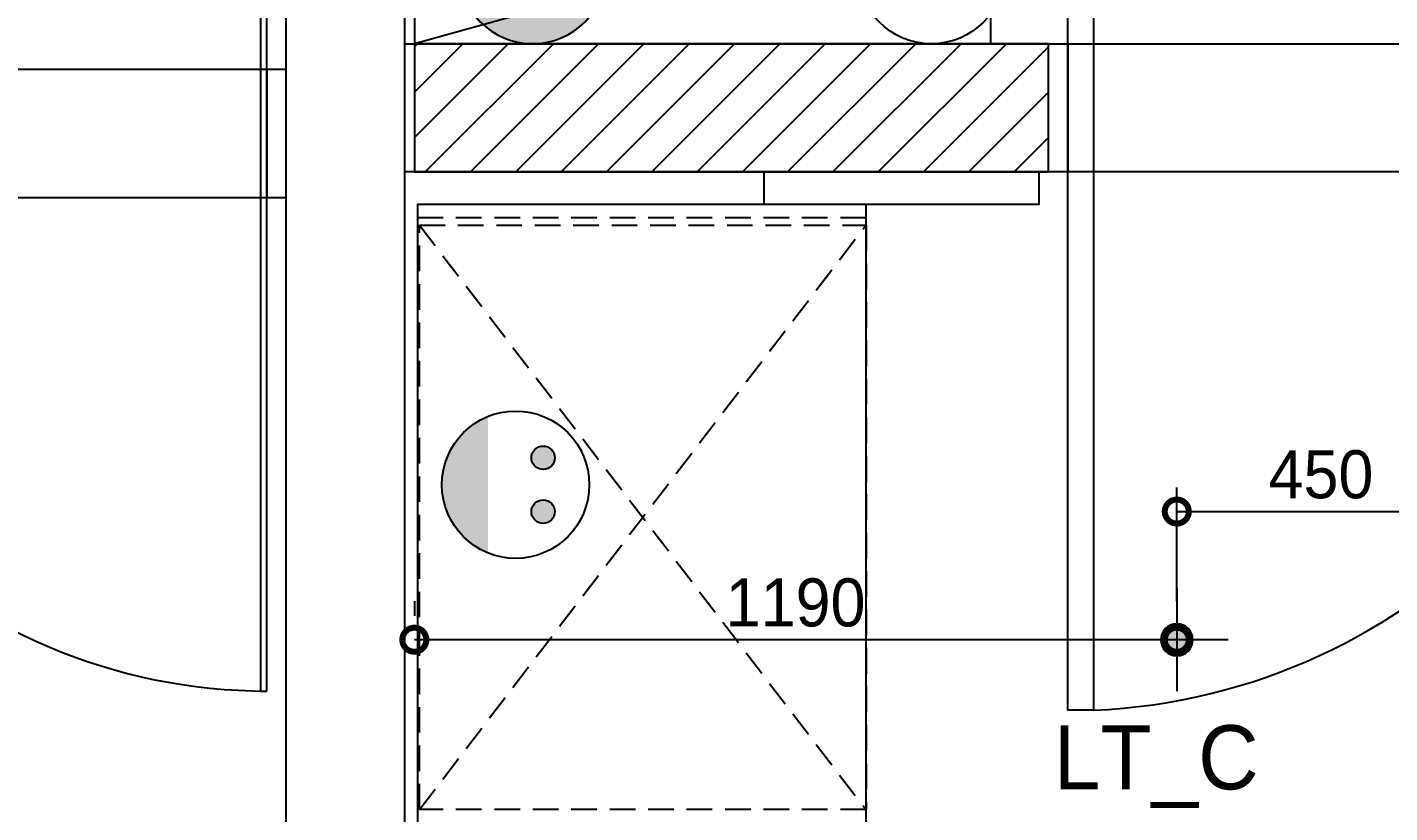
# Model space of a CAD drawing. Header units: inches. Extents: x -55157 to -7160, y -122257 to -52101.
# Drawn here: x -26102 to -23975, y -90711 to -89486 of the extents above; entities that cross this region are included whole.
import ezdxf

# ---------------------------------------------------------------- set-up
doc = ezdxf.new("R2010")
doc.units = ezdxf.units.IN
doc.header["$LTSCALE"] = 50
doc.header["$MEASUREMENT"] = 0
doc.linetypes.add('DH-HID2', pattern=[1.2, 0.8, -0.4])
doc.linetypes.add('HIDDEN', pattern=[0.375, 0.25, -0.125])
for name, color, linetype in [('03-WAL NEW', 3, 'Continuous'), ('06-FUR', 6, 'Continuous'), ('07-DIM WAL', 5, 'Continuous'), ('3.기호.계단선', 30, 'Continuous'), ('CEIL-LIGHT', 7, 'Continuous'), ('CO-DO-FR', 7, 'Continuous'), ('CO-DOOR', 8, 'Continuous'), ('FU-FURM', 251, 'DH-HID2'), ('RC-LIGHT', 7, 'Continuous'), ('도면층2', 2, 'Continuous'), ('도면층4', 4, 'Continuous'), ('설비', 140, 'Continuous')]:
    doc.layers.add(name, color=color, linetype=linetype)
doc.styles.add('스타일1', font='HY울릉도M.TTF')
doc.styles.add('코레일둥고', font='Korail_Round_Gothic_Medium.ttf')
doc.dimstyles.new('30', dxfattribs={"dimscale": 30, "dimtxt": 2.5, "dimasz": 2.5, "dimexe": 1.25, "dimexo": 2, "dimtad": 1, "dimdec": 0, "dimtxsty": '스타일1', "dimblk": 'DOTSMALL', "dimcen": 2.5, "dimclrd": 1, "dimclre": 1, "dimclrt": 2, "dimadec": 0, "dimazin": 0, "dimtfac": 1, "dimtix": 1, "dimtmove": 0, "dimatfit": 3, "dimldrblk": 'DOTSMALL', "dimfxl": 1.25, "dimarcsym": 0})

# ---------------------------------------------------------------- blocks, each defined once
blk = doc.blocks.new('vudauseh')
at = {"layer": '도면층2'}
for p, q in [((-47197.7, -59085.2), (-47197.7, -54864.2)), ((-47012.7, -59085.2), (-47012.7, -54864.2))]:
    blk.add_line(p, q, dxfattribs=at)
at = {"layer": '도면층4'}
for points in [[(-44797.7, -55605.2), (-47012.7, -55605.2), (-47012.7, -55405.2), (-44797.7, -55405.2)], [(-48697.7, -55645.2), (-47197.7, -55645.2), (-47197.7, -55445.2), (-48697.7, -55445.2)]]:
    blk.add_lwpolyline(points, close=True, dxfattribs=at)
blk = doc.blocks.new('D-402')
at = {"layer": 'CO-DO-FR'}
for points in [[(600, 200), (630, 200), (630, 0), (600, 0)], [(1800, 200), (1770, 200), (1770, 0), (1800, 0)]]:
    blk.add_lwpolyline(points, close=True, dxfattribs=at)
at = {"layer": 'CO-DOOR'}
blk.add_lwpolyline([(1770, -770), (1770, 970), (1760, 970), (1760, -770)], close=True, dxfattribs=at)
for points in [[(630, -170), (630, 370)], [(638.4, 369.9), (638.4, -169.9)]]:
    blk.add_lwpolyline(points, dxfattribs=at)
for centre, radius, start, end in [((1770, 100), 870, 90, 270), ((630, 100), 270, 270, 90)]:
    blk.add_arc(centre, radius, start, end, dxfattribs=at)
blk = doc.blocks.new('ccjwsjdeh')
at = {"layer": '03-WAL NEW'}
h = blk.add_hatch(dxfattribs=at)
h.set_pattern_fill('_USER', color=256, scale=50, angle=45, pattern_type=0)
h.set_pattern_definition([(45, (20700, -16519.2), (-35.35534, 35.35534), [])])
h.paths.add_polyline_path([(-25497.7, -72124.4), (-24507.8, -72124.4), (-24507.8, -71924.4), (-25497.7, -71924.4)])
blk.add_lwpolyline([(-25497.7, -72124.4), (-24507.8, -72124.4), (-24507.8, -71924.4), (-25497.7, -71924.4)], close=True, dxfattribs=at)
at = {"layer": '06-FUR', "color": 8}
for points in [[(-25497.7, -71924.4), (-24597.7, -71924.4), (-24597.7, -71424.4), (-25497.7, -71424.4)], [(-24792.7, -72175.4), (-25492.7, -72175.4), (-25492.7, -75435.4), (-24792.7, -75435.4)]]:
    blk.add_lwpolyline(points, close=True, dxfattribs=at)
blk.add_lwpolyline([(-25497.7, -71674.4), (-24597.7, -71674.4), (-25497.7, -71924.4)], dxfattribs=at)
at = {"layer": '3.기호.계단선'}
blk.add_lwpolyline([(-24522.8, -72124.4), (-24522.8, -72175.4), (-24951.7, -72175.4), (-24951.7, -72124.4)], dxfattribs=at)
at = {"layer": 'CO-DO-FR'}
blk.add_lwpolyline([(-24507.8, -71924.4), (-24477.8, -71924.4), (-24477.8, -72124.4), (-24507.8, -72124.4)], close=True, dxfattribs=at)
at = {"layer": 'CO-DOOR'}
blk.add_lwpolyline([(-24437.8, -71084.4), (-24437.8, -72964.4), (-24477.8, -72964.4), (-24477.8, -71084.4)], close=True, dxfattribs=at)
blk.add_arc((-24478.7, -72024.4), 940.9, 272.4907, 87.5093, dxfattribs=at)
at = {"layer": 'FU-FURM', "color": 8}
for p, q in [((-25492.7, -72195.4), (-24792.7, -72195.4)), ((-25489.7, -72207.4), (-24792.7, -73119.4)), ((-25489.7, -73119.4), (-24792.7, -72207.4))]:
    blk.add_line(p, q, dxfattribs=at)
blk.add_lwpolyline([(-24792.7, -72207.4), (-24792.7, -73119.4), (-25489.7, -73119.4), (-25489.7, -72207.4)], close=True, dxfattribs=at)
blk.add_blockref('vudauseh', (21500, -16519.2))
at = {"layer": 'CO-DOOR', "color": 8}
blk.add_blockref('D-402', (-27497.7, -72164.4), dxfattribs=at)
blk = doc.blocks.new('1')
at = {"linetype": 'Continuous'}
h = blk.add_hatch(color=4, dxfattribs=at)
h.dxf.hatch_style = 1
edge = h.paths.add_edge_path()
edge.add_arc((11539653.5, -14273503.8), 37.5, 0, 360)
at = {"color": 1, "linetype": 'Continuous'}
for p, q in [((11539653.5, -14273637.1), (11539653.5, -14273370.5)), ((11539520.2, -14273503.8), (11539786.8, -14273503.8))]:
    blk.add_line(p, q, dxfattribs=at)
at = {"color": 4, "linetype": 'Continuous'}
for radius in [41.5, 37.5]:
    blk.add_circle((11539653.5, -14273503.8), radius, dxfattribs=at)
blk = doc.blocks.new('_DOTSMALL')
at = {"color": 0, "linetype": 'ByBlock', "const_width": 0.5}
blk.add_lwpolyline([(-0.0625, 0, 1), (0.0625, 0, 1)], format="xyb", close=True, dxfattribs=at)
blk = doc.blocks.new('*D367')
at = {"layer": '07-DIM WAL', "color": 1, "lineweight": -2, "transparency": 16777216}
for p, q in [((-25497.7, -90381.4), (-25497.7, -90403.9)), ((-24307.7, -90381.4), (-24307.7, -90403.9)), ((-24307.7, -90441.4), (-25497.7, -90441.4))]:
    blk.add_line(p, q, dxfattribs=at)
at = {"layer": 'Defpoints', "color": 0, "transparency": 16777216}
for p in [(-25497.7, -90441.4), (-25497.7, -90441.4), (-24307.7, -90441.4)]:
    blk.add_point(p, dxfattribs=at)
at = {"layer": '07-DIM WAL', "color": 1, "lineweight": -2, "transparency": 16777216, "xscale": 75, "yscale": 75, "zscale": 75, "rotation": 180}
blk.add_blockref('_DOTSMALL', (-25497.7, -90441.4), dxfattribs=at)
at = {"layer": '07-DIM WAL', "color": 1, "lineweight": -2, "transparency": 16777216, "xscale": 75, "yscale": 75, "zscale": 75}
blk.add_blockref('_DOTSMALL', (-24307.7, -90441.4), dxfattribs=at)
at = {"layer": '07-DIM WAL', "color": 2, "transparency": 16777216, "insert": (-24902.7, -90383.7), "char_height": 75, "attachment_point": 5, "style": '스타일1'}
blk.add_mtext('1190', dxfattribs=at)
blk = doc.blocks.new('*D368')
at = {"layer": '07-DIM WAL', "color": 1, "lineweight": -2, "transparency": 16777216}
for p, q in [((-24307.7, -90381.4), (-24307.7, -90203.9)), ((-23857.7, -90351.4), (-23857.7, -90203.9)), ((-24307.7, -90241.4), (-23857.7, -90241.4))]:
    blk.add_line(p, q, dxfattribs=at)
at = {"layer": 'Defpoints', "color": 0, "transparency": 16777216}
for p in [(-23857.7, -90241.4), (-23857.7, -90411.4), (-24307.7, -90441.4)]:
    blk.add_point(p, dxfattribs=at)
at = {"layer": '07-DIM WAL', "color": 1, "lineweight": -2, "transparency": 16777216, "xscale": 75, "yscale": 75, "zscale": 75, "rotation": 180}
blk.add_blockref('_DOTSMALL', (-24307.7, -90241.4), dxfattribs=at)
at = {"layer": '07-DIM WAL', "color": 1, "lineweight": -2, "transparency": 16777216, "xscale": 75, "yscale": 75, "zscale": 75}
blk.add_blockref('_DOTSMALL', (-23857.7, -90241.4), dxfattribs=at)
at = {"layer": '07-DIM WAL', "color": 2, "transparency": 16777216, "insert": (-24082.7, -90183.7), "char_height": 75, "attachment_point": 5, "style": '스타일1'}
blk.add_mtext('450', dxfattribs=at)
blk = doc.blocks.new('TLSTJF')
at = {"layer": '설비'}
h = blk.add_hatch(color=10, dxfattribs=at)
edge = h.paths.add_edge_path()
edge.add_arc((-17018, -98621.5), 18.3, 0, 360)
h = blk.add_hatch(color=10, dxfattribs=at)
edge = h.paths.add_edge_path()
edge.add_arc((-16934, -98621.5), 18.3, 0, 360)
h = blk.add_hatch(color=10, dxfattribs=at)
edge = h.paths.add_edge_path()
edge.add_line((-16869.4, -98707.5), (-17082.7, -98707.5))
edge.add_ellipse((-16976, -98664.4), major_axis=(81.3, 81.3), ratio=1, start_angle=156.9578, end_angle=293.0422)
at = {"layer": '설비', "color": 10}
for centre, radius in [((-16976, -98664.4), 115), ((-17018, -98621.5), 18.3), ((-16934, -98621.5), 18.3)]:
    blk.add_circle(centre, radius, dxfattribs=at)

msp = doc.modelspace()

# ---------------------------------------------------------------- linework, layer by layer
at = {"layer": '설비', "color": 240, "true_color": 0xed1f24}
msp.add_circle((-24690.634, -89396.45), 115, dxfattribs=at)

# ---------------------------------------------------------------- block references
at = {"layer": 'CEIL-LIGHT', "color": 10, "linetype": 'HIDDEN', "ltscale": 5}
msp.add_blockref('ccjwsjdeh', (0, -17587.01), dxfattribs=at)
at = {"layer": 'RC-LIGHT', "xscale": -0.6024096385271789, "yscale": 0.6024096385271789, "zscale": 0.6024096385271789, "rotation": 90}
msp.add_blockref('1', (-8622803.944, 6861157.043), dxfattribs=at)
at = {"layer": '설비', "xscale": -1, "rotation": 359.9999999999999}
msp.add_blockref('TLSTJF', (-42289.139, 9268), dxfattribs=at)
at = {"layer": '설비', "rotation": 270.0000000000001}
msp.add_blockref('TLSTJF', (73324.764, -107175.46), dxfattribs=at)

# ---------------------------------------------------------------- texts
at = {"layer": '3.기호.계단선', "style": '코레일둥고'}
msp.add_text('LT_C', height=100, dxfattribs=at).set_placement((-24499.862, -90674.879))

# ---------------------------------------------------------------- dimensions: what is measured, and where the dimension line sits
at = {"layer": '07-DIM WAL'}
for base, p2, picture, middle in [((-23857.686, -90241.45), (-23857.686, -90411.45), '*D368', (-24082.686, -90183.702)), ((-25497.686, -90441.45), (-25497.686, -90441.45), '*D367', (-24902.686, -90383.652))]:
    dim = msp.add_linear_dim(base=base, p1=(-24307.686, -90441.45), p2=p2, dimstyle='30', dxfattribs=at)
    dim.commit()
    dim.dimension.update_dxf_attribs({"geometry": picture, "text_midpoint": middle})

doc.saveas('drawing.dxf')
